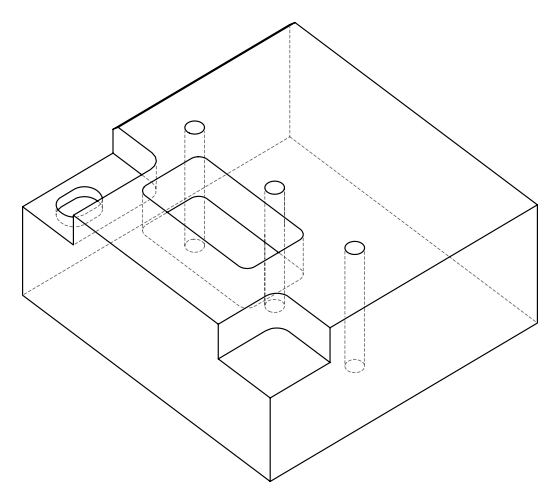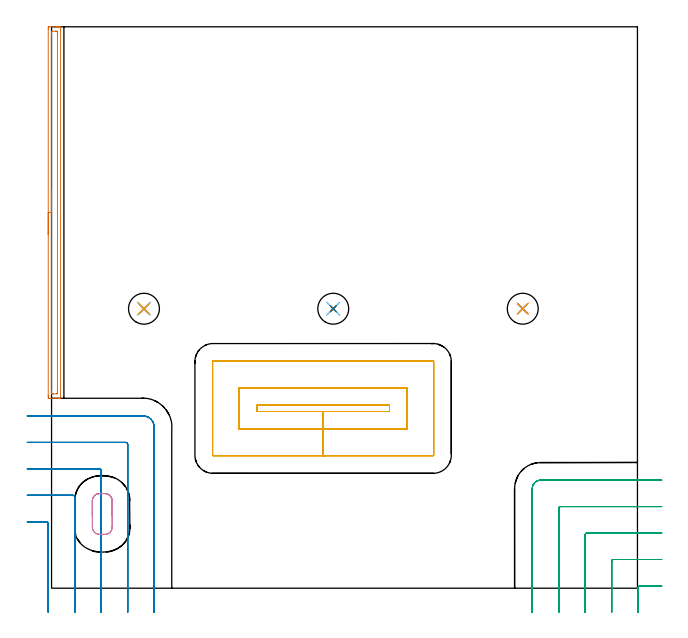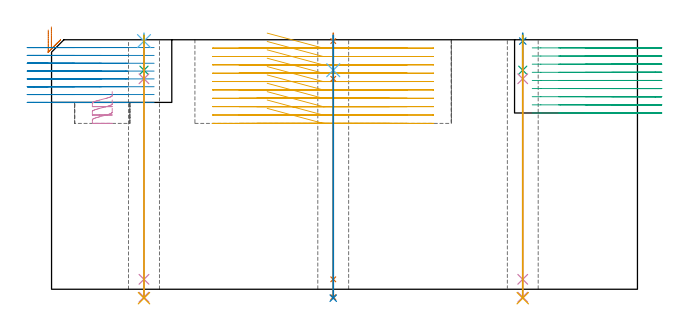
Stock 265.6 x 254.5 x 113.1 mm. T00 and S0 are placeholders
(PLAN: 17 operations, 11 tool changes, 36.6 min)
(1 AREA_MILL | FG_CHAMFER_SURFACE | UGT0205_001 | 2.89 min | 2701 mm3)
(2 MILL_CORNER_NOTCH_RECTANGULAR | CORNER_NOTCH_RECTANGULAR | NXT0201_012 | Follow Part, ap 4, ae 75% | 8.81 min | 132187 mm3)
(3 MILL_CORNER_NOTCH_RECTANGULAR_1 | CORNER_NOTCH_RECTANGULAR_1 | NXT0201_012 | Follow Part, ap 4, ae 75% | 7.34 min | 104401 mm3)
(4 MILL_RECTANGULAR_POCKET | POCKET_RECTANGULAR_STRAIGHT | NXT0201_012 | Follow Part, ap 4, ae 75% | 0.63 min | 7161 mm3)
(5 MILL_RECTANGULAR_POCKET_1 | POCKET_RECTANGULAR_STRAIGHT_1 | NXT0201_012 | Follow Part, ap 4, ae 75% | 13.54 min | 256791 mm3)
(6 SPOT_DRILL | STEP1HOLE | NXT0321_9005460120000 | 0.03 min | 5 mm3)
(7 SPOT_DRILL_1 | STEP1HOLE_1 | NXT0321_9005460120000 | 0.03 min | 2 mm3)
(8 SPOT_DRILL_2 | STEP1HOLE_2 | NXT0321_9005460120000 | 0.03 min | 3 mm3)
(9 DRILL_BLIND_HOLE_INTO_CENTER | STEP1HOLE | UGT0301_207 | 0.06 min | 801 mm3)
(10 GUN_DRILL_THROUGH_HOLE | STEP1HOLE | UGT0307_006 | 0.56 min | 6442 mm3)
(11 DRILL_TO_ENLARGE_THROUGH_HOLE | STEP1HOLE | NXT0301_104 | 0.48 min | 10161 mm3)
(12 DRILL_BLIND_HOLE_INTO_CENTER_1 | STEP1HOLE_1 | UGT0301_207 | 0.06 min | 780 mm3)
(13 GUN_DRILL_THROUGH_HOLE_1 | STEP1HOLE_1 | UGT0307_006 | 0.56 min | 6410 mm3)
(14 DRILL_TO_ENLARGE_THROUGH_HOLE_1 | STEP1HOLE_1 | NXT0301_104 | 0.48 min | 10180 mm3)
(15 DRILL_BLIND_HOLE_INTO_CENTER_2 | STEP1HOLE_2 | UGT0301_207 | 0.06 min | 811 mm3)
(16 GUN_DRILL_THROUGH_HOLE_2 | STEP1HOLE_2 | UGT0307_006 | 0.56 min | 6394 mm3)
(17 DRILL_TO_ENLARGE_THROUGH_HOLE_2 | STEP1HOLE_2 | NXT0301_104 | 0.48 min | 10187 mm3)
(TOOL UGT0205_001 | Chamfer Mill 20 x 3 x 45 deg. | D20 FL50 Z2)
(TOOL NXT0201_012 | ENDMILL 16mm [2P460-1600-NA 1630] | D16 FL38 Z6)
(TOOL NXT0321_9005460120000 | NC Spot Drill, 142deg, 12mm, Carbide, Uncoated | D12 PA142 FL30 Z2)
(TOOL UGT0301_207 | Twist Drill 9.2 mm | D9.2 PA118 FL80 Z2)
(TOOL UGT0307_006 | Gun Drill 9 mm | D9 PA130 FL24 Z1)
(TOOL NXT0301_104 | Carbide Drill 14mm [860.1-1400-112A1-MM 2214] | D14 PA140 FL123 Z2)
(OP 1 AREA_MILL)
G17 G21 G94 G90
T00 M6
G54
G17 G0 G90 X-1.5 Y160.3 S1061 M3
G43 Z123.1 H0
Z117.5
G94 G1 Y160.338 Z116.628 F250.
Y160.452 Z115.764
Y160.641 Z114.912
Y160.903 Z114.08
Y161.237 Z113.274
Y161.64 Z112.5
Y162.108 Z111.764
Y162.64 Z111.072
Y163.229 Z110.429
Y163.872 Z109.84
Y164.564 Z109.308
Y165.3 Z108.84
Y166.074 Z108.437
Y166.88 Z108.103
Y167.712 Z107.841
Y168.564 Z107.652
Y169.428 Z107.538
Y170.3 Z107.5
Y253.558
X-1.499 Y253.875 Z107.501
X-1.494 Y254.445 Z107.503
X-1.491 Y254.492 Z107.505
X-0.926 Y254.5 Z108.071
X0.855 Z109.85
X2.281 Z111.277
X2.635 Z111.631
X3.345 Z112.344
X3.642 Z112.642
X4.05 Y254.493 Z113.042
X4.097 Y254.49 Z113.088
X4.1 Y254.322 Z113.1
Y86.278
X4.097 Y86.11 Z113.088
X4.05 Y86.107 Z113.042
X3.642 Y86.1 Z112.642
X3.345 Z112.345
X2.635 Z111.631
X1.39 Z110.387
X-0.035 Z108.96
X-0.658 Z108.338
X-0.926 Y86.101 Z108.071
X-1.176 Y86.103 Z107.82
X-1.491 Y86.108 Z107.505
X-1.494 Y86.155 Z107.503
X-1.499 Y86.725 Z107.501
X-1.5 Y87.302 Z107.5
Y170.3
X-0.086 Z108.914
Y251.244
X-0.082 Y252.087 Z108.918
X-0.079 Y252.132 Z108.921
X-0.035 Y252.49 Z108.965
X0.446 Y252.497 Z109.446
X1.745 Y252.499 Z110.745
X2.227 Y252.497 Z111.227
X2.635 Y252.49 Z111.635
X2.679 Y252.087 Z111.679
X2.682 Y252.04 Z111.682
X2.686 Y251.193 Z111.686
Y251.143
Y89.356
X2.682 Y88.513 Z111.682
X2.679 Y88.469 Z111.679
X2.635 Y88.11 Z111.635
X2.154 Y88.103 Z111.154
X0.855 Y88.101 Z109.855
X0.373 Y88.103 Z109.373
X-0.035 Y88.11 Z108.965
X-0.079 Y88.513 Z108.921
X-0.082 Y88.56 Z108.918
X-0.086 Y89.407 Z108.914
Y89.457
Y170.3
Y171.172 Z108.952
Y172.036 Z109.066
Y172.888 Z109.255
Y173.72 Z109.517
Y174.526 Z109.851
Y175.3 Z110.254
Y176.036 Z110.723
Y176.728 Z111.254
Y177.371 Z111.843
Y177.96 Z112.486
Y178.492 Z113.178
Y178.96 Z113.914
Y179.363 Z114.688
Y179.697 Z115.494
Y179.959 Z116.326
Y180.148 Z117.178
Y180.262 Z118.043
Y180.3 Z118.914
G0 Z123.1
M5
M2
(OP 2 MILL_CORNER_NOTCH_RECTANGULAR)
G17 G21 G94 G90
T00 M6
G54
G17 G0 G90 X-1.5 Y-10.858 S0 M3
G43 Z123.1 H1
Z109.55
G94 G1 Y-7.858 F250.
Y29.304 F500.
G3 X-2.296 Y30.1 R0.8
G1 X-8.
X-11. F250.
G0 Z123.1
X10.5 Y-11.
Z109.55
G1 Y-8.
Y41.304 F500.
G3 X9.704 Y42.1 R0.8
G1 X-8.
X-11. F250.
G0 Z123.1
X22.5 Y-11.
Z109.55
G1 Y-8.
Y53.304 F500.
G3 X21.704 Y54.1 R0.8
G1 X-8.
X-11. F250.
G0 Z123.1
X34.5 Y-11.
Z109.55
G1 Y-8.
Y65.304 F500.
G3 X33.704 Y66.1 R0.8
G1 X-8.
X-11. F250.
G0 Z123.1
X46.5 Y-11.
Z109.55
G1 Y-8.
Y73.1 F500.
G3 X41.5 Y78.1 R5.
G1 X-8.
X-11. F250.
G0 Z123.1
X-1.5 Y-10.858
Z106.
G1 Y-7.858
Y29.304 F500.
G3 X-2.296 Y30.1 R0.8
G1 X-8.
X-11. F250.
G0 Z123.1
X10.5 Y-11.
Z106.
G1 Y-8.
Y41.304 F500.
G3 X9.704 Y42.1 R0.8
G1 X-8.
X-11. F250.
G0 Z123.1
X22.5 Y-11.
Z106.
G1 Y-8.
Y53.304 F500.
G3 X21.704 Y54.1 R0.8
G1 X-8.
X-11. F250.
G0 Z123.1
X34.5 Y-11.
Z106.
G1 Y-8.
Y65.304 F500.
G3 X33.704 Y66.1 R0.8
G1 X-8.
X-11. F250.
G0 Z123.1
X46.5 Y-11.
Z106.
G1 Y-8.
Y73.1 F500.
G3 X41.5 Y78.1 R5.
G1 X-8.
X-11. F250.
G0 Z123.1
X-1.5 Y-10.858
Z102.45
G1 Y-7.858
Y29.304 F500.
G3 X-2.296 Y30.1 R0.8
G1 X-8.
X-11. F250.
G0 Z123.1
X10.5 Y-11.
Z102.45
G1 Y-8.
Y41.304 F500.
G3 X9.704 Y42.1 R0.8
G1 X-8.
X-11. F250.
G0 Z123.1
X22.5 Y-11.
Z102.45
G1 Y-8.
Y53.304 F500.
G3 X21.704 Y54.1 R0.8
G1 X-8.
X-11. F250.
G0 Z123.1
X34.5 Y-11.
Z102.45
G1 Y-8.
Y65.304 F500.
G3 X33.704 Y66.1 R0.8
G1 X-8.
X-11. F250.
G0 Z123.1
X46.5 Y-11.
Z102.45
G1 Y-8.
Y73.1 F500.
G3 X41.5 Y78.1 R5.
G1 X-8.
X-11. F250.
G0 Z123.1
X-1.5 Y-10.858
Z98.9
G1 Y-7.858
Y29.304 F500.
G3 X-2.296 Y30.1 R0.8
G1 X-8.
X-11. F250.
G0 Z123.1
X10.5 Y-11.
Z98.9
G1 Y-8.
Y41.304 F500.
G3 X9.704 Y42.1 R0.8
G1 X-8.
X-11. F250.
G0 Z123.1
X22.5 Y-11.
Z98.9
G1 Y-8.
Y53.304 F500.
G3 X21.704 Y54.1 R0.8
G1 X-8.
X-11. F250.
G0 Z123.1
X34.5 Y-11.
Z98.9
G1 Y-8.
Y65.304 F500.
G3 X33.704 Y66.1 R0.8
G1 X-8.
X-11. F250.
G0 Z123.1
X46.5 Y-11.
Z98.9
G1 Y-8.
Y73.1 F500.
G3 X41.5 Y78.1 R5.
G1 X-8.
X-11. F250.
G0 Z123.1
X-1.5 Y-10.858
Z95.35
G1 Y-7.858
Y29.304 F500.
G3 X-2.296 Y30.1 R0.8
G1 X-8.
X-11. F250.
G0 Z123.1
X10.5 Y-11.
Z95.35
G1 Y-8.
Y41.304 F500.
G3 X9.704 Y42.1 R0.8
G1 X-8.
X-11. F250.
G0 Z123.1
X22.5 Y-11.
Z95.35
G1 Y-8.
Y53.304 F500.
G3 X21.704 Y54.1 R0.8
G1 X-8.
X-11. F250.
G0 Z123.1
X34.5 Y-11.
Z95.35
G1 Y-8.
Y65.304 F500.
G3 X33.704 Y66.1 R0.8
G1 X-8.
X-11. F250.
G0 Z123.1
X46.5 Y-11.
Z95.35
G1 Y-8.
Y73.1 F500.
G3 X41.5 Y78.1 R5.
G1 X-8.
X-11. F250.
G0 Z123.1
X-1.5 Y-10.858
Z91.8
G1 Y-7.858
Y29.304 F500.
G3 X-2.296 Y30.1 R0.8
G1 X-8.
X-11. F250.
G0 Z123.1
X10.5 Y-11.
Z91.8
G1 Y-8.
Y41.304 F500.
G3 X9.704 Y42.1 R0.8
G1 X-8.
X-11. F250.
G0 Z123.1
X22.5 Y-11.
Z91.8
G1 Y-8.
Y53.304 F500.
G3 X21.704 Y54.1 R0.8
G1 X-8.
X-11. F250.
G0 Z123.1
X34.5 Y-11.
Z91.8
G1 Y-8.
Y65.304 F500.
G3 X33.704 Y66.1 R0.8
G1 X-8.
X-11. F250.
G0 Z123.1
X46.5 Y-11.
Z91.8
G1 Y-8.
Y73.1 F500.
G3 X41.5 Y78.1 R5.
G1 X-8.
X-11. F250.
G0 Z123.1
X-1.5 Y-10.858
Z88.25
G1 Y-7.858
Y29.304 F500.
G3 X-2.296 Y30.1 R0.8
G1 X-8.
X-11. F250.
G0 Z123.1
X10.5 Y-11.
Z88.25
G1 Y-8.
Y41.304 F500.
G3 X9.704 Y42.1 R0.8
G1 X-8.
X-11. F250.
G0 Z123.1
X22.5 Y-11.
Z88.25
G1 Y-8.
Y53.304 F500.
G3 X21.704 Y54.1 R0.8
G1 X-8.
X-11. F250.
G0 Z123.1
X34.5 Y-11.
Z88.25
G1 Y-8.
Y65.304 F500.
G3 X33.704 Y66.1 R0.8
G1 X-8.
X-11. F250.
G0 Z123.1
X46.5 Y-11.
Z88.25
G1 Y-8.
Y73.1 F500.
G3 X41.5 Y78.1 R5.
G1 X-8.
X-11. F250.
G0 Z123.1
X-1.5 Y-10.858
Z84.7
G1 Y-7.858
Y29.304 F500.
G3 X-2.296 Y30.1 R0.8
G1 X-8.
X-11. F250.
G0 Z123.1
X10.5 Y-11.
Z84.7
G1 Y-8.
Y41.304 F500.
G3 X9.704 Y42.1 R0.8
G1 X-8.
X-11. F250.
G0 Z123.1
X22.5 Y-11.
Z84.7
G1 Y-8.
Y53.304 F500.
G3 X21.704 Y54.1 R0.8
G1 X-8.
X-11. F250.
G0 Z123.1
X34.5 Y-11.
Z84.7
G1 Y-8.
Y65.304 F500.
G3 X33.704 Y66.1 R0.8
G1 X-8.
X-11. F250.
G0 Z123.1
X46.5 Y-11.
Z84.7
G1 Y-8.
Y73.1 F500.
G3 X41.5 Y78.1 R5.
G1 X-8.
X-11. F250.
G0 Z123.1
M5
M2
(OP 3 MILL_CORNER_NOTCH_RECTANGULAR_1)
G17 G21 G94 G90
T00 M6
G54
G17 G0 G90 X276.6 Y1. S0 M3
G43 Z123.1 H1
Z109.411
G94 G1 X273.6 F250.
X266.696 F500.
G3 X265.9 Y0.204 R0.8
G1 Y-7.994
Y-10.994 F250.
G0 Z123.1
X276.6 Y13.
Z109.411
G1 X273.6
X254.696 F500.
G3 X253.9 Y12.204 R0.8
G1 Y-8.
Y-11. F250.
G0 Z123.1
X276.6 Y25.
Z109.411
G1 X273.6
X242.696 F500.
G3 X241.9 Y24.204 R0.8
G1 Y-8.
Y-11. F250.
G0 Z123.1
X276.6 Y37.
Z109.411
G1 X273.6
X230.697 F500.
G3 X229.9 Y36.203 R0.8
G1 Y-8.
Y-11. F250.
G0 Z123.1
X276.6 Y49.
Z109.411
G1 X273.6
X221.8 F500.
G3 X217.9 Y45.1 R3.9
G1 Y-8.
Y-11. F250.
G0 Z123.1
X276.6 Y1.
Z105.722
G1 X273.6
X266.696 F500.
G3 X265.9 Y0.204 R0.8
G1 Y-7.994
Y-10.994 F250.
G0 Z123.1
X276.6 Y13.
Z105.722
G1 X273.6
X254.696 F500.
G3 X253.9 Y12.204 R0.8
G1 Y-8.
Y-11. F250.
G0 Z123.1
X276.6 Y25.
Z105.722
G1 X273.6
X242.696 F500.
G3 X241.9 Y24.204 R0.8
G1 Y-8.
Y-11. F250.
G0 Z123.1
X276.6 Y37.
Z105.722
G1 X273.6
X230.697 F500.
G3 X229.9 Y36.203 R0.8
G1 Y-8.
Y-11. F250.
G0 Z123.1
X276.6 Y49.
Z105.722
G1 X273.6
X221.8 F500.
G3 X217.9 Y45.1 R3.9
G1 Y-8.
Y-11. F250.
G0 Z123.1
X276.6 Y1.
Z102.033
G1 X273.6
X266.696 F500.
G3 X265.9 Y0.204 R0.8
G1 Y-7.994
Y-10.994 F250.
G0 Z123.1
X276.6 Y13.
Z102.033
G1 X273.6
X254.696 F500.
G3 X253.9 Y12.204 R0.8
G1 Y-8.
Y-11. F250.
G0 Z123.1
X276.6 Y25.
Z102.033
G1 X273.6
X242.696 F500.
G3 X241.9 Y24.204 R0.8
G1 Y-8.
Y-11. F250.
G0 Z123.1
X276.6 Y37.
Z102.033
G1 X273.6
X230.697 F500.
G3 X229.9 Y36.203 R0.8
G1 Y-8.
Y-11. F250.
G0 Z123.1
X276.6 Y49.
Z102.033
G1 X273.6
X221.8 F500.
G3 X217.9 Y45.1 R3.9
G1 Y-8.
Y-11. F250.
G0 Z123.1
X276.6 Y1.
Z98.344
G1 X273.6
X266.696 F500.
G3 X265.9 Y0.204 R0.8
G1 Y-7.994
Y-10.994 F250.
G0 Z123.1
X276.6 Y13.
Z98.344
G1 X273.6
X254.696 F500.
G3 X253.9 Y12.204 R0.8
G1 Y-8.
Y-11. F250.
G0 Z123.1
X276.6 Y25.
Z98.344
G1 X273.6
X242.696 F500.
G3 X241.9 Y24.204 R0.8
G1 Y-8.
Y-11. F250.
G0 Z123.1
X276.6 Y37.
Z98.344
G1 X273.6
X230.697 F500.
G3 X229.9 Y36.203 R0.8
G1 Y-8.
Y-11. F250.
G0 Z123.1
X276.6 Y49.
Z98.344
G1 X273.6
X221.8 F500.
G3 X217.9 Y45.1 R3.9
G1 Y-8.
Y-11. F250.
G0 Z123.1
X276.6 Y1.
Z94.656
G1 X273.6
X266.696 F500.
G3 X265.9 Y0.204 R0.8
G1 Y-7.994
Y-10.994 F250.
G0 Z123.1
X276.6 Y13.
Z94.656
G1 X273.6
X254.696 F500.
G3 X253.9 Y12.204 R0.8
G1 Y-8.
Y-11. F250.
G0 Z123.1
X276.6 Y25.
Z94.656
G1 X273.6
X242.696 F500.
G3 X241.9 Y24.204 R0.8
G1 Y-8.
Y-11. F250.
G0 Z123.1
X276.6 Y37.
Z94.656
G1 X273.6
X230.697 F500.
G3 X229.9 Y36.203 R0.8
G1 Y-8.
Y-11. F250.
G0 Z123.1
X276.6 Y49.
Z94.656
G1 X273.6
X221.8 F500.
G3 X217.9 Y45.1 R3.9
G1 Y-8.
Y-11. F250.
G0 Z123.1
X276.6 Y1.
Z90.967
G1 X273.6
X266.696 F500.
G3 X265.9 Y0.204 R0.8
G1 Y-7.994
Y-10.994 F250.
G0 Z123.1
X276.6 Y13.
Z90.967
G1 X273.6
X254.696 F500.
G3 X253.9 Y12.204 R0.8
G1 Y-8.
Y-11. F250.
G0 Z123.1
X276.6 Y25.
Z90.967
G1 X273.6
X242.696 F500.
G3 X241.9 Y24.204 R0.8
G1 Y-8.
Y-11. F250.
G0 Z123.1
X276.6 Y37.
Z90.967
G1 X273.6
X230.697 F500.
G3 X229.9 Y36.203 R0.8
G1 Y-8.
Y-11. F250.
G0 Z123.1
X276.6 Y49.
Z90.967
G1 X273.6
X221.8 F500.
G3 X217.9 Y45.1 R3.9
G1 Y-8.
Y-11. F250.
G0 Z123.1
X276.6 Y1.
Z87.278
G1 X273.6
X266.696 F500.
G3 X265.9 Y0.204 R0.8
G1 Y-7.994
Y-10.994 F250.
G0 Z123.1
X276.6 Y13.
Z87.278
G1 X273.6
X254.696 F500.
G3 X253.9 Y12.204 R0.8
G1 Y-8.
Y-11. F250.
G0 Z123.1
X276.6 Y25.
Z87.278
G1 X273.6
X242.696 F500.
G3 X241.9 Y24.204 R0.8
G1 Y-8.
Y-11. F250.
G0 Z123.1
X276.6 Y37.
Z87.278
G1 X273.6
X230.697 F500.
G3 X229.9 Y36.203 R0.8
G1 Y-8.
Y-11. F250.
G0 Z123.1
X276.6 Y49.
Z87.278
G1 X273.6
X221.8 F500.
G3 X217.9 Y45.1 R3.9
G1 Y-8.
Y-11. F250.
G0 Z123.1
X276.6 Y1.
Z83.589
G1 X273.6
X266.696 F500.
G3 X265.9 Y0.204 R0.8
G1 Y-7.994
Y-10.994 F250.
G0 Z123.1
X276.6 Y13.
Z83.589
G1 X273.6
X254.696 F500.
G3 X253.9 Y12.204 R0.8
G1 Y-8.
Y-11. F250.
G0 Z123.1
X276.6 Y25.
Z83.589
G1 X273.6
X242.696 F500.
G3 X241.9 Y24.204 R0.8
G1 Y-8.
Y-11. F250.
G0 Z123.1
X276.6 Y37.
Z83.589
G1 X273.6
X230.697 F500.
G3 X229.9 Y36.203 R0.8
G1 Y-8.
Y-11. F250.
G0 Z123.1
X276.6 Y49.
Z83.589
G1 X273.6
X221.8 F500.
G3 X217.9 Y45.1 R3.9
G1 Y-8.
Y-11. F250.
G0 Z123.1
X276.6 Y1.
Z79.9
G1 X273.6
X266.696 F500.
G3 X265.9 Y0.204 R0.8
G1 Y-7.994
Y-10.994 F250.
G0 Z123.1
X276.6 Y13.
Z79.9
G1 X273.6
X254.696 F500.
G3 X253.9 Y12.204 R0.8
G1 Y-8.
Y-11. F250.
G0 Z123.1
X276.6 Y25.
Z79.9
G1 X273.6
X242.696 F500.
G3 X241.9 Y24.204 R0.8
G1 Y-8.
Y-11. F250.
G0 Z123.1
X276.6 Y37.
Z79.9
G1 X273.6
X230.697 F500.
G3 X229.9 Y36.203 R0.8
G1 Y-8.
Y-11. F250.
G0 Z123.1
X276.6 Y49.
Z79.9
G1 X273.6
X221.8 F500.
G3 X217.9 Y45.1 R3.9
G1 Y-8.
Y-11. F250.
G0 Z123.1
M5
M2
(OP 4 MILL_RECTANGULAR_POCKET)
G17 G21 G94 G90
T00 M6
G54
G17 G0 G90 X27.5 Y32.983 S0 M3
G43 Z123.1 H1
Z89.57
G94 G1 Y39.782 Z87.748 F250.
X27.438 Y40.26 Z87.619
X27.308 Y40.724 Z87.49
X27.111 Y41.165 Z87.361
X26.852 Y41.572 Z87.231
X26.537 Y41.937 Z87.102
X26.172 Y42.252 Z86.973
X25.765 Y42.511 Z86.844
X25.324 Y42.708 Z86.714
X24.86 Y42.838 Z86.585
X24.382 Y42.9 Z86.456
X21.618 Z85.715
X21.14 Y42.838 Z85.586
X20.676 Y42.708 Z85.457
X20.235 Y42.511 Z85.328
X19.828 Y42.252 Z85.198
X19.463 Y41.937 Z85.069
X19.148 Y41.572 Z84.94
X18.889 Y41.165 Z84.811
X18.692 Y40.724 Z84.681
X18.562 Y40.26 Z84.552
X18.5 Y39.782 Z84.423
Y39.6 Z84.374
Y33.65 Z82.78
Y27.7 F500.
G3 X21.8 Y24.4 R3.3
G1 X24.2
G3 X27.5 Y27.7 R3.3
G1 Y39.6
G3 X24.2 Y42.9 R3.3
G1 X21.8
G3 X18.5 Y39.6 R3.3
G1 Y33.65
Y32.65
G0 X27.5 Y32.983 Z85.78
G1 Y39.782 Z83.958 F250.
X27.438 Y40.26 Z83.829
X27.308 Y40.724 Z83.7
X27.111 Y41.165 Z83.571
X26.852 Y41.572 Z83.441
X26.537 Y41.937 Z83.312
X26.172 Y42.252 Z83.183
X25.765 Y42.511 Z83.054
X25.324 Y42.708 Z82.924
X24.86 Y42.838 Z82.795
X24.382 Y42.9 Z82.666
X21.618 Z81.925
X21.14 Y42.838 Z81.796
X20.676 Y42.708 Z81.667
X20.235 Y42.511 Z81.538
X19.828 Y42.252 Z81.408
X19.463 Y41.937 Z81.279
X19.148 Y41.572 Z81.15
X18.889 Y41.165 Z81.021
X18.692 Y40.724 Z80.891
X18.562 Y40.26 Z80.762
X18.5 Y39.782 Z80.633
Y39.6 Z80.584
Y33.65 Z78.99
Y27.7 F500.
G3 X21.8 Y24.4 R3.3
G1 X24.2
G3 X27.5 Y27.7 R3.3
G1 Y39.6
G3 X24.2 Y42.9 R3.3
G1 X21.8
G3 X18.5 Y39.6 R3.3
G1 Y33.65
Y32.65
G0 X27.5 Y32.983 Z81.99
G1 Y39.782 Z80.168 F250.
X27.438 Y40.26 Z80.039
X27.308 Y40.724 Z79.91
X27.111 Y41.165 Z79.781
X26.852 Y41.572 Z79.651
X26.537 Y41.937 Z79.522
X26.172 Y42.252 Z79.393
X25.765 Y42.511 Z79.264
X25.324 Y42.708 Z79.134
X24.86 Y42.838 Z79.005
X24.382 Y42.9 Z78.876
X21.618 Z78.135
X21.14 Y42.838 Z78.006
X20.676 Y42.708 Z77.877
X20.235 Y42.511 Z77.748
X19.828 Y42.252 Z77.618
X19.463 Y41.937 Z77.489
X19.148 Y41.572 Z77.36
X18.889 Y41.165 Z77.231
X18.692 Y40.724 Z77.101
X18.562 Y40.26 Z76.972
X18.5 Y39.782 Z76.843
Y39.6 Z76.794
Y33.65 Z75.2
Y27.7 F500.
G3 X21.8 Y24.4 R3.3
G1 X24.2
G3 X27.5 Y27.7 R3.3
G1 Y39.6
G3 X24.2 Y42.9 R3.3
G1 X21.8
G3 X18.5 Y39.6 R3.3
G1 Y33.65
Y32.65
G0 Z123.1
M5
M2
(OP 5 MILL_RECTANGULAR_POCKET_1)
G17 G21 G94 G90
T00 M6
G54
G17 G0 G90 X97.759 Y80.1 S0 M3
G43 Z123.1 H1
Z116.1
G94 G1 X123.1 Z109.31 F250.
X153.2 F500.
Y82.9
X93.
Y80.1
X123.1
Y72.1
X161.2
Y90.9
X85.
Y72.1
X123.1
Y60.1
X173.
G3 X173.2 Y60.3 R0.2
G1 Y102.7
G3 X173. Y102.9 R0.2
G1 X73.2
G3 X73. Y102.7 R0.2
G1 Y60.3
G3 X73.2 Y60.1 R0.2
G1 X123.1
X124.1
G0 X97.759 Y80.1 Z112.31
G1 X123.1 Z105.52 F250.
X153.2 F500.
Y82.9
X93.
Y80.1
X123.1
Y72.1
X161.2
Y90.9
X85.
Y72.1
X123.1
Y60.1
X173.
G3 X173.2 Y60.3 R0.2
G1 Y102.7
G3 X173. Y102.9 R0.2
G1 X73.2
G3 X73. Y102.7 R0.2
G1 Y60.3
G3 X73.2 Y60.1 R0.2
G1 X123.1
X124.1
G0 X97.759 Y80.1 Z108.52
G1 X123.1 Z101.73 F250.
X153.2 F500.
Y82.9
X93.
Y80.1
X123.1
Y72.1
X161.2
Y90.9
X85.
Y72.1
X123.1
Y60.1
X173.
G3 X173.2 Y60.3 R0.2
G1 Y102.7
G3 X173. Y102.9 R0.2
G1 X73.2
G3 X73. Y102.7 R0.2
G1 Y60.3
G3 X73.2 Y60.1 R0.2
G1 X123.1
X124.1
G0 X97.759 Y80.1 Z104.73
G1 X123.1 Z97.94 F250.
X153.2 F500.
Y82.9
X93.
Y80.1
X123.1
Y72.1
X161.2
Y90.9
X85.
Y72.1
X123.1
Y60.1
X173.
G3 X173.2 Y60.3 R0.2
G1 Y102.7
G3 X173. Y102.9 R0.2
G1 X73.2
G3 X73. Y102.7 R0.2
G1 Y60.3
G3 X73.2 Y60.1 R0.2
G1 X123.1
X124.1
G0 X97.759 Y80.1 Z100.94
G1 X123.1 Z94.15 F250.
X153.2 F500.
Y82.9
X93.
Y80.1
X123.1
Y72.1
X161.2
Y90.9
X85.
Y72.1
X123.1
Y60.1
X173.
G3 X173.2 Y60.3 R0.2
G1 Y102.7
G3 X173. Y102.9 R0.2
G1 X73.2
G3 X73. Y102.7 R0.2
G1 Y60.3
G3 X73.2 Y60.1 R0.2
G1 X123.1
X124.1
G0 X97.759 Y80.1 Z97.15
G1 X123.1 Z90.36 F250.
X153.2 F500.
Y82.9
X93.
Y80.1
X123.1
Y72.1
X161.2
Y90.9
X85.
Y72.1
X123.1
Y60.1
X173.
G3 X173.2 Y60.3 R0.2
G1 Y102.7
G3 X173. Y102.9 R0.2
G1 X73.2
G3 X73. Y102.7 R0.2
G1 Y60.3
G3 X73.2 Y60.1 R0.2
G1 X123.1
X124.1
G0 X97.759 Y80.1 Z93.36
G1 X123.1 Z86.57 F250.
X153.2 F500.
Y82.9
X93.
Y80.1
X123.1
Y72.1
X161.2
Y90.9
X85.
Y72.1
X123.1
Y60.1
X173.
G3 X173.2 Y60.3 R0.2
G1 Y102.7
G3 X173. Y102.9 R0.2
G1 X73.2
G3 X73. Y102.7 R0.2
G1 Y60.3
G3 X73.2 Y60.1 R0.2
G1 X123.1
X124.1
G0 X97.759 Y80.1 Z89.57
G1 X123.1 Z82.78 F250.
X153.2 F500.
Y82.9
X93.
Y80.1
X123.1
Y72.1
X161.2
Y90.9
X85.
Y72.1
X123.1
Y60.1
X173.
G3 X173.2 Y60.3 R0.2
G1 Y102.7
G3 X173. Y102.9 R0.2
G1 X73.2
G3 X73. Y102.7 R0.2
G1 Y60.3
G3 X73.2 Y60.1 R0.2
G1 X123.1
X124.1
G0 X97.759 Y80.1 Z85.78
G1 X123.1 Z78.99 F250.
X153.2 F500.
Y82.9
X93.
Y80.1
X123.1
Y72.1
X161.2
Y90.9
X85.
Y72.1
X123.1
Y60.1
X173.
G3 X173.2 Y60.3 R0.2
G1 Y102.7
G3 X173. Y102.9 R0.2
G1 X73.2
G3 X73. Y102.7 R0.2
G1 Y60.3
G3 X73.2 Y60.1 R0.2
G1 X123.1
X124.1
G0 X97.759 Y80.1 Z81.99
G1 X123.1 Z75.2 F250.
X153.2 F500.
Y82.9
X93.
Y80.1
X123.1
Y72.1
X161.2
Y90.9
X85.
Y72.1
X123.1
Y60.1
X173.
G3 X173.2 Y60.3 R0.2
G1 Y102.7
G3 X173. Y102.9 R0.2
G1 X73.2
G3 X73. Y102.7 R0.2
G1 Y60.3
G3 X73.2 Y60.1 R0.2
G1 X123.1
X124.1
G0 Z123.1
M5
M2
(OP 6 SPOT_DRILL)
G17 G21 G94 G90
T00 M6
G54
G17 G0 G90 X41.9 Y126.7 S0 M3
G43 Z123.1 H0
G94 G81 G98 Z112.497 F250. R116.1
G80
M5
M2
(OP 7 SPOT_DRILL_1)
G17 G21 G94 G90
T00 M6
G54
G17 G0 G90 X127.7 Y126.7 S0 M3
G43 Z123.1 H0
G94 G81 G98 Z112.497 F250. R116.1
G80
M5
M2
(OP 8 SPOT_DRILL_2)
G17 G21 G94 G90
T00 M6
G54
G17 G0 G90 X213.6 Y126.7 S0 M3
G43 Z123.1 H0
G94 G81 G98 Z112.497 F250. R116.1
G80
M5
M2
(OP 9 DRILL_BLIND_HOLE_INTO_CENTER)
G17 G21 G94 G90
T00 M6
G54
G17 G0 G90 X41.9 Y126.7 S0 M3
G43 Z123.1 H0
G94 G81 G98 Z99.3 F250. R115.1
G80
M5
M2
(OP 10 GUN_DRILL_THROUGH_HOLE)
G17 G21 G94 G90
T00 M6
G54
G17 G0 G90 X41.9 Y126.7 M8
G43 Z123.1 H0
Z110.929
S716 M3
G94 G1 Z95.405 F125. M26
G4 X.084
Z4.5 F250.
G4 X.084
Z-3.598 F125.
G4 X.084
M5
M9
G0 Z110.929
Z123.1
M2
(OP 11 DRILL_TO_ENLARGE_THROUGH_HOLE)
G17 G21 G94 G90
T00 M6
G54
G17 G0 G90 X41.9 Y126.7 S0 M3
G43 Z123.1 H1
G94 G73 G98 Z-4.048 F250. Q13.016 R115.1
G80
M5
M2
(OP 12 DRILL_BLIND_HOLE_INTO_CENTER_1)
G17 G21 G94 G90
T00 M6
G54
G17 G0 G90 X127.7 Y126.7 S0 M3
G43 Z123.1 H0
G94 G81 G98 Z99.3 F250. R115.1
G80
M5
M2
(OP 13 GUN_DRILL_THROUGH_HOLE_1)
G17 G21 G94 G90
T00 M6
G54
G17 G0 G90 X127.7 Y126.7 M8
G43 Z123.1 H0
Z110.929
S716 M3
G94 G1 Z95.405 F125. M26
G4 X.084
Z4.5 F250.
G4 X.084
Z-3.598 F125.
G4 X.084
M5
M9
G0 Z110.929
Z123.1
M2
(OP 14 DRILL_TO_ENLARGE_THROUGH_HOLE_1)
G17 G21 G94 G90
T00 M6
G54
G17 G0 G90 X127.7 Y126.7 S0 M3
G43 Z123.1 H1
G94 G73 G98 Z-4.048 F250. Q13.016 R115.1
G80
M5
M2
(OP 15 DRILL_BLIND_HOLE_INTO_CENTER_2)
G17 G21 G94 G90
T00 M6
G54
G17 G0 G90 X213.6 Y126.7 S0 M3
G43 Z123.1 H0
G94 G81 G98 Z99.3 F250. R115.1
G80
M5
M2
(OP 16 GUN_DRILL_THROUGH_HOLE_2)
G17 G21 G94 G90
T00 M6
G54
G17 G0 G90 X213.6 Y126.7 M8
G43 Z123.1 H0
Z110.929
S716 M3
G94 G1 Z95.405 F125. M26
G4 X.084
Z4.5 F250.
G4 X.084
Z-3.598 F125.
G4 X.084
M5
M9
G0 Z110.929
Z123.1
M2
(OP 17 DRILL_TO_ENLARGE_THROUGH_HOLE_2)
G17 G21 G94 G90
T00 M6
G54
G17 G0 G90 X213.6 Y126.7 S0 M3
G43 Z123.1 H1
G94 G73 G98 Z-4.048 F250. Q13.016 R115.1
G80
M5
M2
